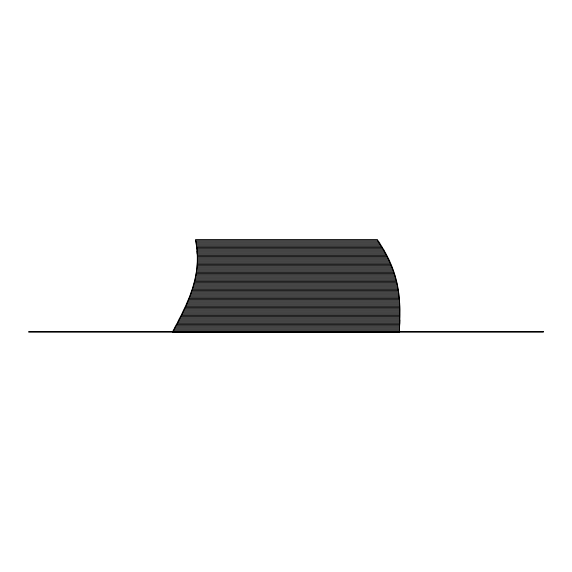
<?xml version="1.0" encoding="UTF-8"?>
<svg xmlns="http://www.w3.org/2000/svg" width="572" height="572" viewBox="0 0 572 572"><rect width="100%" height="100%" fill="white"/><g stroke="black" fill="none" stroke-linecap="round" stroke-linejoin="round"><path stroke-width="0.86" d="M176.226 325.647L176.226 324.51L399.685 324.51L399.792 319.984M197.09 252.016L385.192 252.016L385.192 253.153M197.326 256.549L387.587 256.549L387.587 257.686M197.354 257.686L388.152 257.686L388.152 258.816M197.354 258.816L388.703 258.816L388.703 259.945M197.34 259.945L389.239 259.945L389.239 261.082M197.304 261.082L389.754 261.082L389.754 262.212M197.197 263.349L390.755 263.349L390.755 264.478M197.118 265.608L197.118 264.478L391.227 264.478L391.227 265.608M399.599 301.859L187.244 301.859L187.244 302.988M399.721 304.125L186.257 304.125L186.257 305.255M399.807 306.392L185.235 306.392L185.235 307.522M399.842 307.522L184.72 307.522L184.72 308.651M399.864 308.651L184.191 308.651L184.191 309.788M175.633 326.776L175.633 325.647L399.649 325.647L399.885 309.788L183.655 309.788L183.655 310.918M399.892 310.918L183.112 310.918L183.112 312.055M399.899 312.055L182.568 312.055L182.568 313.184M399.899 313.184L182.01 313.184L182.01 314.314M399.899 314.314L181.453 314.314L181.453 315.451M399.892 315.451L180.888 315.451L180.888 316.581M399.885 316.581L180.323 316.581L180.323 317.717M399.871 317.717L179.744 317.717L179.744 318.847M399.849 318.847L179.165 318.847L179.165 319.984M399.821 319.984L178.586 319.984L178.586 321.114M399.792 321.114L177.999 321.114L177.999 322.243M399.764 322.243L177.413 322.243L177.413 323.38M399.728 323.38L176.82 323.38L176.82 324.51M399.606 326.776L175.032 326.776L175.032 327.906M399.513 329.043L173.831 329.043L173.831 330.173M399.463 330.173L173.23 330.173L173.23 331.31M386.422 255.419L386.422 254.283L197.233 254.283L197.09 250.886L197.168 253.153L385.814 253.153L385.814 254.283M399.864 309.788L399.771 305.255L185.75 305.255L185.75 306.392M399.721 305.255L399.664 302.988L186.751 302.988L186.751 304.125M399.599 302.988L399.528 300.722L187.723 300.722L187.723 301.859M399.606 325.647L399.556 327.906L174.431 327.906L174.431 329.043M399.449 300.722L399.449 299.592L188.195 299.592L188.195 300.722M399.513 327.906L399.42 331.31L172.63 331.31L172.63 332.439L399.37 332.439L399.37 331.31M399.356 299.592L399.356 298.462L188.653 298.462L188.653 299.592M399.256 298.462L399.256 297.326L189.11 297.326L189.11 298.462M399.142 297.326L399.142 296.196L189.554 296.196L189.554 297.326M399.027 296.196L399.027 295.059L189.983 295.059L189.983 296.196M398.891 295.059L398.891 293.929L190.405 293.929L190.405 295.059M398.756 293.929L398.756 292.8L190.819 292.8L190.819 293.929M398.598 292.8L398.598 291.663L191.22 291.663L191.22 292.8M398.441 291.663L398.441 290.533L191.613 290.533L191.613 291.663M398.262 290.533L398.262 289.396L191.992 289.396L191.992 290.533M398.076 289.396L398.076 288.267L192.356 288.267L192.356 289.396M397.883 288.267L397.883 287.13L192.714 287.13L192.714 288.267M397.676 287.13L397.676 286L193.057 286L193.057 287.13M397.454 286L397.454 284.87L193.386 284.87L193.386 286M397.218 284.87L397.218 283.733L193.708 283.733L193.708 284.87M396.975 283.733L396.975 282.604L194.015 282.604L194.015 283.733M396.711 282.604L396.711 281.467L194.308 281.467L194.308 282.604M396.446 281.467L396.446 280.337L194.594 280.337L194.594 281.467M396.16 280.337L396.16 279.2L194.859 279.2L194.859 280.337M395.86 279.2L395.86 278.071L195.116 278.071L195.116 279.2M395.552 278.071L395.552 276.941L195.359 276.941L195.359 278.071M395.231 276.941L395.231 275.804L195.588 275.804L195.588 276.941M394.887 275.804L394.887 274.674L195.803 274.674L195.803 275.804M394.537 274.674L394.537 273.538L196.003 273.538L196.003 274.674M394.172 273.538L394.172 272.408L196.196 272.408L196.196 273.538M393.793 272.408L393.793 271.278L196.368 271.278L196.368 272.408M393.4 271.278L393.4 270.141L196.532 270.141L196.532 271.278M393 270.141L393 269.012L196.675 269.012L196.675 270.141M392.578 269.012L392.578 267.875L196.811 267.875L196.811 269.012M392.142 267.875L392.142 266.745L196.925 266.745L196.925 267.875M391.691 266.745L391.691 265.608L197.033 265.608L197.033 266.745M390.261 263.349L390.261 262.212L197.261 262.212L197.197 264.478M387.015 256.549L387.015 255.419L197.29 255.419L197.233 253.153M384.563 252.016L384.563 250.886L196.997 250.886L196.997 249.757M383.912 250.886L383.912 249.757L196.882 249.757L196.882 248.62M383.254 249.757L383.254 248.62L196.761 248.62L196.761 247.49M382.575 248.62L382.575 247.49L196.625 247.49L196.625 246.353M381.889 247.49L381.889 246.353L196.475 246.353L196.475 245.224M381.188 246.353L381.188 245.224L196.318 245.224L196.318 244.094M380.473 245.224L380.473 244.094L196.139 244.094L196.139 242.957M379.744 244.094L379.744 242.957L195.953 242.957L195.953 241.827M379 242.957L379 241.827L195.746 241.827L195.746 240.69M378.242 241.827L378.242 240.69L195.531 240.69L195.531 239.561L377.477 239.561L377.477 240.69M197.326 255.419L197.304 262.212M543.4 331.696L28.6 331.696L28.6 332.053L543.4 332.053L543.4 331.696"/></g></svg>
